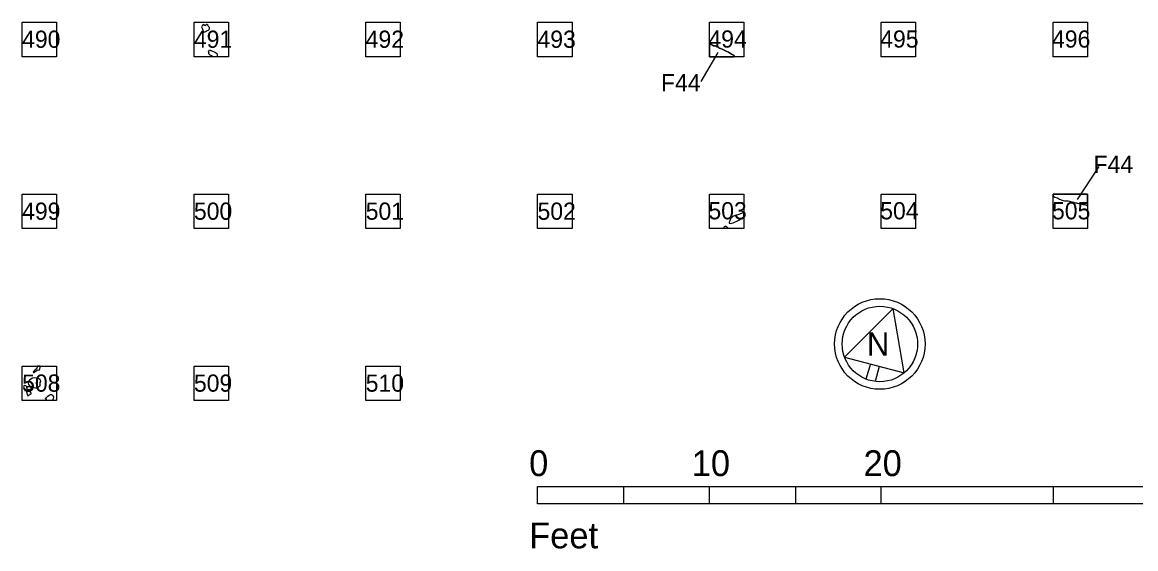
# Model space of a CAD drawing. Extents: x -756 to -644, y -309 to -230.
# Drawn here: x -755 to -690.2, y -308.6 to -278 of the extents above; entities that cross this region are included whole.
import ezdxf

# ---------------------------------------------------------------- set-up
doc = ezdxf.new("R2010")
doc.units = 0
for name, color, linetype in [('Brick', 7, 'Continuous'), ('Feature Numbers', 7, 'Continuous'), ('Metal', 7, 'Continuous'), ('Quadrat Boundaries', 7, 'Continuous'), ('Quadrat Labels Large', 7, 'Continuous'), ('Scale-North Arrow', 7, 'Continuous'), ('Stone', 7, 'Continuous'), ('Utility Trench', 7, 'Continuous')]:
    doc.layers.add(name, color=color, linetype=linetype)

msp = doc.modelspace()

# ---------------------------------------------------------------- linework, layer by layer
at = {"layer": 'Brick'}
msp.add_lwpolyline([(-744.522, -278.35), (-744.487, -278.464), (-744.46, -278.542), (-744.424, -278.578), (-744.366, -278.562), (-744.319, -278.531), (-744.287, -278.507), (-744.228, -278.487), (-744.154, -278.46), (-744.123, -278.429), (-744.107, -278.378), (-744.111, -278.303), (-744.17, -278.233), (-744.201, -278.158), (-744.256, -278.119), (-744.299, -278.131), (-744.319, -278.185), (-744.381, -278.193), (-744.417, -278.15), (-744.456, -278.134), (-744.491, -278.146), (-744.511, -278.197), (-744.55, -278.225), (-744.562, -278.268)], close=True, dxfattribs=at)
at = {"layer": 'Feature Numbers'}
for p, q in [((-715.49, -281.452), (-714.491, -279.751)), ((-692.332, -286.392), (-693.601, -288.309))]:
    msp.add_line(p, q, dxfattribs=at)
at = {"layer": 'Metal'}
msp.add_lwpolyline([(-754.873, -299.13), (-754.912, -299.138), (-754.928, -299.193), (-754.9, -299.24), (-754.873, -299.279), (-754.877, -299.354), (-754.849, -299.42), (-754.74, -299.412), (-754.72, -299.319), (-754.72, -299.319), (-754.728, -299.283), (-754.728, -299.259), (-754.722, -299.233), (-754.759, -299.185), (-754.802, -299.146)], close=True, dxfattribs=at)
at = {"layer": 'Quadrat Boundaries'}
for p, q in [((-755, -280), (-755, -278)), ((-755, -278), (-753, -278)), ((-753, -278), (-753, -280)), ((-745, -280), (-745, -278)), ((-745, -278), (-743, -278)), ((-743, -278), (-743, -280)), ((-735, -280), (-735, -278)), ((-735, -278), (-733, -278)), ((-733, -278), (-733, -280)), ((-725, -280), (-725, -278)), ((-725, -278), (-723, -278)), ((-723, -278), (-723, -280)), ((-715, -280), (-715, -278)), ((-715, -278), (-713, -278)), ((-713, -278), (-713, -280)), ((-705, -280), (-705, -278)), ((-705, -278), (-703, -278)), ((-703, -278), (-703, -280)), ((-695, -280), (-695, -278)), ((-695, -278), (-693, -278)), ((-693, -278), (-693, -280)), ((-753, -280), (-755, -280)), ((-743, -280), (-745, -280)), ((-733, -280), (-735, -280)), ((-723, -280), (-725, -280)), ((-713, -280), (-715, -280)), ((-703, -280), (-705, -280)), ((-693, -280), (-695, -280)), ((-755, -290), (-755, -288)), ((-755, -288), (-753, -288)), ((-753, -288), (-753, -290)), ((-745, -290), (-745, -288)), ((-745, -288), (-743, -288)), ((-743, -288), (-743, -290)), ((-735, -290), (-735, -288)), ((-735, -288), (-733, -288)), ((-733, -288), (-733, -290)), ((-725, -290), (-725, -288)), ((-725, -288), (-723, -288)), ((-723, -288), (-723, -290)), ((-715, -290), (-715, -288)), ((-715, -288), (-713, -288)), ((-713, -288), (-713, -290)), ((-705, -290), (-705, -288)), ((-705, -288), (-703, -288)), ((-703, -288), (-703, -290)), ((-695, -290), (-695, -288)), ((-695, -288), (-693, -288)), ((-693, -288), (-693, -290)), ((-753, -290), (-755, -290)), ((-743, -290), (-745, -290)), ((-733, -290), (-735, -290)), ((-723, -290), (-725, -290)), ((-713, -290), (-715, -290)), ((-703, -290), (-705, -290)), ((-693, -290), (-695, -290)), ((-755, -300), (-755, -298)), ((-755, -298), (-753, -298)), ((-753, -298), (-753, -300)), ((-745, -300), (-745, -298)), ((-745, -298), (-743, -298)), ((-743, -298), (-743, -300)), ((-735, -300), (-735, -298)), ((-735, -298), (-733, -298)), ((-733, -298), (-733, -300)), ((-753, -300), (-755, -300)), ((-743, -300), (-745, -300)), ((-733, -300), (-735, -300))]:
    msp.add_line(p, q, dxfattribs=at)
at = {"layer": 'Scale-North Arrow'}
for p, q in [((-705.631, -297.866), (-705.906, -298.747)), ((-705.12, -298.012), (-705.362, -298.883))]:
    msp.add_line(p, q, dxfattribs=at)
for points in [[(-704.311, -294.65), (-707.142, -297.479), (-703.661, -298.384)], [(-725, -305), (-685, -305), (-685, -306), (-725, -306)], [(-720, -306), (-725, -306), (-725, -305), (-720, -305)], [(-710, -306), (-715, -306), (-715, -305), (-710, -305)], [(-705, -305), (-695, -305), (-695, -306), (-705, -306)]]:
    msp.add_lwpolyline(points, close=True, dxfattribs=at)
for radius in [2.634, 2.195]:
    msp.add_circle((-705.081, -296.709), radius, dxfattribs=at)
at = {"layer": 'Stone'}
for points in [[(-743.911, -280), (-743.981, -279.958), (-744.068, -279.907), (-744.107, -279.88), (-744.146, -279.836), (-744.15, -279.731), (-744.154, -279.676), (-744.13, -279.632), (-744.095, -279.609), (-744.032, -279.636), (-743.93, -279.68), (-743.836, -279.727), (-743.75, -279.766), (-743.699, -279.805), (-743.66, -279.829), (-743.652, -279.868), (-743.66, -280)], [(-713, -289.071), (-713.131, -289.122), (-713.347, -289.205), (-713.508, -289.244), (-713.633, -289.303), (-713.692, -289.35), (-713.743, -289.381), (-713.79, -289.483), (-713.818, -289.554), (-713.849, -289.624), (-713.845, -289.675), (-713.79, -289.699), (-713.708, -289.691), (-713.614, -289.664), (-713.535, -289.624), (-713.453, -289.589), (-713.374, -289.546), (-713.292, -289.515), (-713.214, -289.448), (-713.135, -289.397), (-713.073, -289.35), (-713, -289.319)], [(-714.206, -290), (-714.174, -289.946), (-714.147, -289.915), (-714.119, -289.875), (-714.076, -289.856), (-714.033, -289.856), (-714.006, -289.887), (-713.963, -289.899), (-713.943, -289.926), (-713.947, -290)], [(-754.108, -298), (-754.124, -298.052), (-754.155, -298.11), (-754.183, -298.165), (-754.241, -298.22), (-754.3, -298.275), (-754.363, -298.326), (-754.355, -298.361), (-754.308, -298.361), (-754.253, -298.318), (-754.159, -298.252), (-754.104, -298.224), (-754.002, -298.208), (-753.983, -298.146), (-753.963, -298.079), (-753.951, -298)], [(-754.5, -298.75), (-754.571, -298.82), (-754.626, -298.879), (-754.653, -298.942), (-754.657, -298.989), (-754.63, -299.056), (-754.575, -299.134), (-754.547, -299.169), (-754.492, -299.177), (-754.453, -299.185), (-754.39, -299.212), (-754.316, -299.244), (-754.238, -299.252), (-754.167, -299.252), (-754.104, -299.232), (-754.042, -299.185), (-753.967, -299.138), (-753.963, -299.079), (-753.955, -298.95), (-753.924, -298.891), (-753.936, -298.808), (-753.983, -298.765), (-754.038, -298.738), (-754.104, -298.71), (-754.19, -298.687), (-754.304, -298.683), (-754.402, -298.699)], [(-754.696, -299.373), (-754.739, -299.408), (-754.763, -299.483), (-754.735, -299.557), (-754.716, -299.644), (-754.684, -299.722), (-754.637, -299.714), (-754.59, -299.659), (-754.532, -299.624), (-754.477, -299.605), (-754.473, -299.569), (-754.492, -299.526), (-754.547, -299.467), (-754.579, -299.42), (-754.641, -299.373)], [(-754.708, -299.205), (-754.728, -299.244), (-754.728, -299.306), (-754.688, -299.373), (-754.626, -299.342), (-754.571, -299.373), (-754.528, -299.369), (-754.508, -299.334), (-754.473, -299.306), (-754.473, -299.252), (-754.547, -299.208), (-754.645, -299.193)], [(-753.575, -300), (-753.598, -299.946), (-753.638, -299.91), (-753.649, -299.867), (-753.595, -299.816), (-753.52, -299.746), (-753.43, -299.687), (-753.359, -299.652), (-753.297, -299.648), (-753.25, -299.679), (-753.214, -299.726), (-753.191, -299.789), (-753.199, -299.895), (-753.234, -300)]]:
    msp.add_lwpolyline(points, close=True, dxfattribs=at)
at = {"layer": 'Utility Trench'}
for points in [[(-715, -279.25), (-714.947, -279.264), (-714.914, -279.284), (-714.878, -279.294), (-714.848, -279.323), (-714.822, -279.339), (-714.822, -279.339), (-714.76, -279.366), (-714.718, -279.369), (-714.672, -279.372), (-714.626, -279.379), (-714.564, -279.395), (-714.515, -279.428), (-714.459, -279.47), (-714.43, -279.5), (-714.351, -279.532), (-714.257, -279.568), (-714.181, -279.595), (-714.113, -279.644), (-713.995, -279.693), (-713.89, -279.742), (-713.825, -279.784), (-713.776, -279.807), (-713.723, -279.846), (-713.671, -279.876), (-713.629, -279.886), (-713.596, -279.909), (-713.56, -279.961), (-713.557, -280), (-715, -280), (-714.999, -279.25)], [(-715, -280), (-713.557, -280), (-713.56, -279.961), (-713.596, -279.909), (-713.629, -279.886), (-713.671, -279.876), (-713.723, -279.846), (-713.776, -279.807), (-713.825, -279.784), (-713.89, -279.742), (-713.995, -279.693), (-714.113, -279.644), (-714.181, -279.595), (-714.257, -279.568), (-714.351, -279.532), (-714.43, -279.5), (-714.459, -279.47), (-714.515, -279.428), (-714.564, -279.395), (-714.626, -279.379), (-714.672, -279.372), (-714.718, -279.369), (-714.76, -279.366), (-714.822, -279.339), (-714.848, -279.323), (-714.878, -279.294), (-714.914, -279.284), (-714.947, -279.264), (-715, -279.25), (-715, -280)]]:
    msp.add_lwpolyline(points, dxfattribs=at)
msp.add_lwpolyline([(-695, -288.113), (-694.957, -288.129), (-694.893, -288.171), (-694.828, -288.187), (-694.741, -288.218), (-694.626, -288.28), (-694.563, -288.305), (-694.521, -288.323), (-694.47, -288.338), (-694.403, -288.367), (-694.332, -288.376), (-694.251, -288.38), (-694.187, -288.383), (-694.127, -288.389), (-694.051, -288.405), (-693.984, -288.427), (-693.893, -288.447), (-693.81, -288.467), (-693.762, -288.481), (-693.71, -288.492), (-693.639, -288.496), (-693.568, -288.51), (-693.508, -288.532), (-693.432, -288.561), (-693.39, -288.563), (-693.329, -288.574), (-693.265, -288.594), (-693.207, -288.59), (-693.142, -288.603), (-693, -288.665), (-693, -288), (-695, -288)], close=True, dxfattribs=at)

# ---------------------------------------------------------------- texts
at = {"layer": 'Feature Numbers'}
for p in [(-717.822, -282.013), (-692.64, -286.756)]:
    msp.add_text('F44', height=1, dxfattribs=at).set_placement(p)
at = {"layer": 'Quadrat Labels Large'}
for s, p in [('490', (-755.009, -279.484)), ('491', (-745.009, -279.484)), ('492', (-735.009, -279.484)), ('493', (-725.009, -279.484)), ('494', (-715.06, -279.472)), ('495', (-705.06, -279.472)), ('496', (-695.06, -279.472)), ('499', (-755.009, -289.484)), ('500', (-745.009, -289.484)), ('501', (-735.009, -289.484)), ('502', (-725.009, -289.484)), ('503', (-715.06, -289.46)), ('504', (-705.06, -289.46)), ('505', (-695.06, -289.46)), ('508', (-755.009, -299.484)), ('509', (-745.009, -299.484)), ('510', (-735.009, -299.484))]:
    msp.add_text(s, height=1, dxfattribs=at).set_placement(p)
at = {"layer": 'Scale-North Arrow'}
for s, height, p in [('N', 1.35, (-705.835, -297.384)), ('0', 1.5, (-725.496, -304.392)), ('10', 1.5, (-716.033, -304.392)), ('20', 1.5, (-706.033, -304.392)), ('Feet', 1.5, (-725.496, -308.593))]:
    msp.add_text(s, height=height, dxfattribs=at).set_placement(p)

doc.saveas('drawing.dxf')
